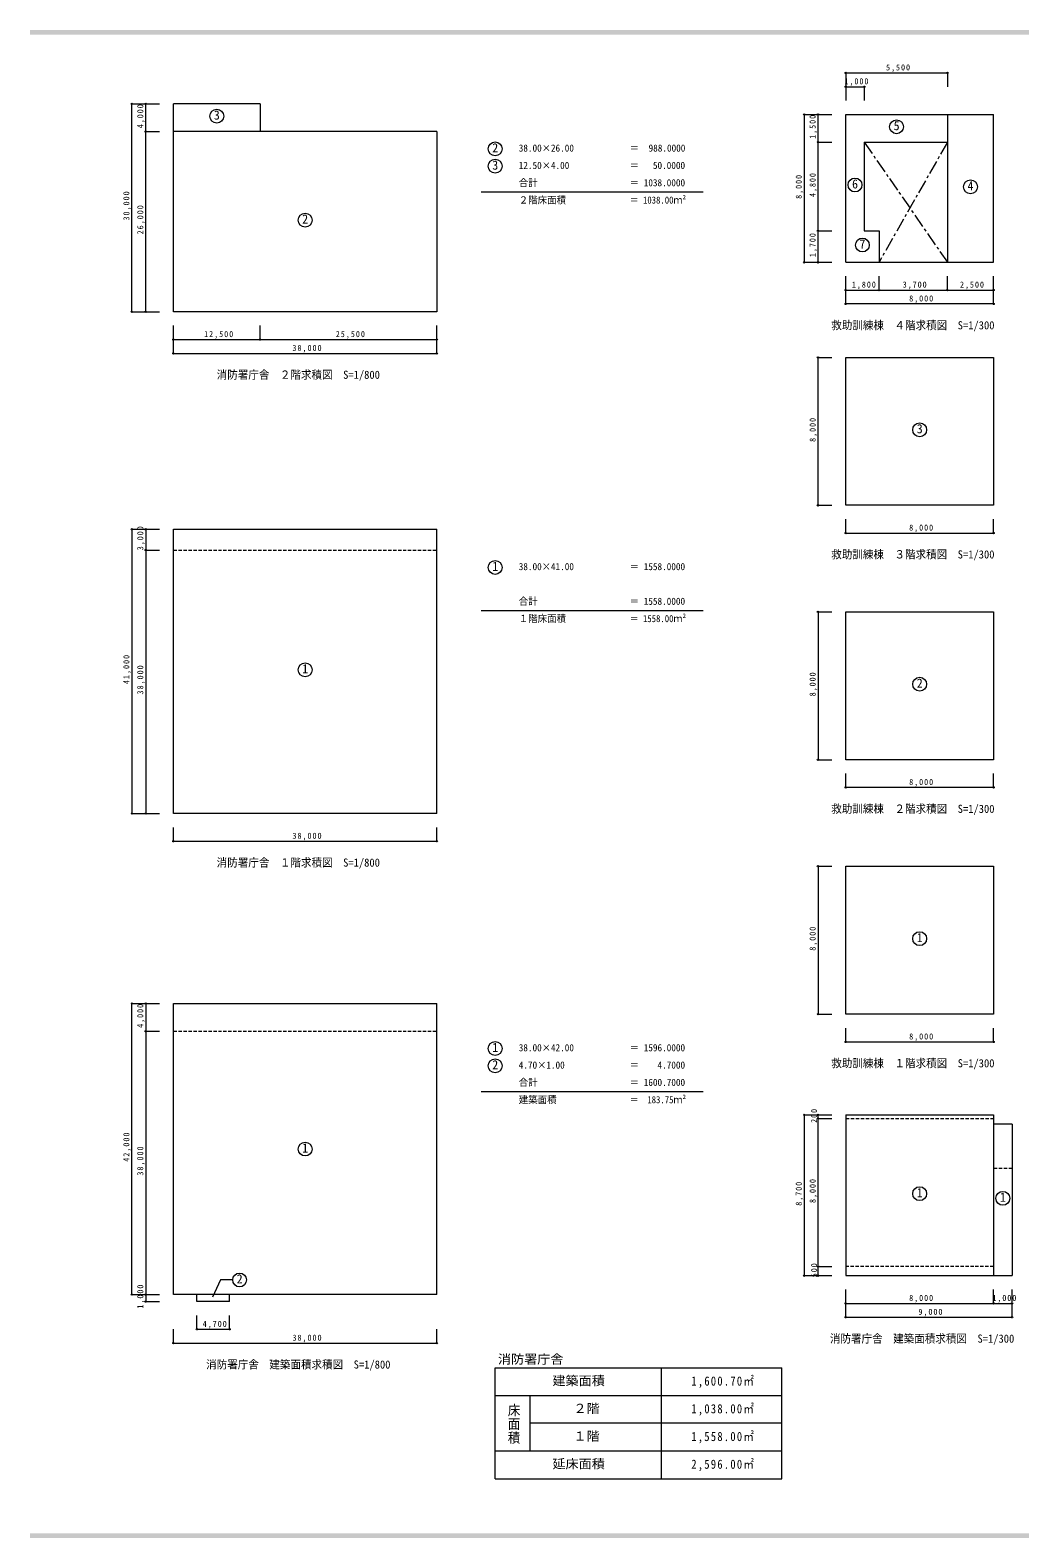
# Model space of a CAD drawing. Units: millimetres at full size, with parts at other scales. Extents: x -57346 to 60518, y -42813 to 41849.
# Drawn here: x -57346 to -3805, y -41582 to 39986 of the extents above; entities that cross this region are included whole.
import ezdxf
from ezdxf.enums import TextEntityAlignment as Align

# ---------------------------------------------------------------- set-up
doc = ezdxf.new("R2010")
doc.units = ezdxf.units.MM
doc.header["$LTSCALE"] = 150
doc.header["$PDMODE"] = 32
doc.header["$PDSIZE"] = 75
doc.linetypes.add('CHAIN1', pattern=[8, 5, -1, 1, -1])
doc.linetypes.add('DASHED1', pattern=[1.8, 1.2, -0.6])
for name, color, linetype, lineweight in [('1-0_1-0ﾚｲﾔ', 7, 'Continuous', 18), ('1-1_極細線', 4, 'DASHED1', 9), ('1-2_細線', 7, 'Continuous', 18), ('1-D_文字', 7, 'Continuous', 18), ('1-E_寸法', 2, 'Continuous', 9), ('2-1_極細線', 4, 'DASHED1', 9), ('2-2_細線', 7, 'Continuous', 18), ('2-D_2-Dﾚｲﾔ', 7, 'Continuous', 18), ('2-E_2-Eﾚｲﾔ', 4, 'Continuous', 9), ('8-E', 4, 'Continuous', 9)]:
    doc.layers.add(name, color=color, linetype=linetype, lineweight=lineweight)
doc.layers.add('F-D', color=150, linetype='Continuous')
doc.styles.add('@ＭＳ ゴシック', font='')
doc.styles.add('ＭＳ ゴシック', font='')
doc.styles.get('@ＭＳ ゴシック').set_extended_font_data('@MS Gothic')
doc.styles.get('ＭＳ ゴシック').set_extended_font_data('MS Gothic')

msp = doc.modelspace()

# ---------------------------------------------------------------- linework, layer by layer
at = {"layer": '1-0_1-0ﾚｲﾔ'}
for p, q in [((-32188.5, -38385.5), (-32188.5, -32385.5)), ((-32188.5, -32385.5), (-16689.1, -32385.5)), ((-23188.5, -38385.5), (-23188.5, -32385.5)), ((-16689.1, -38385.5), (-16689.1, -32385.5)), ((-32188.5, -33885.5), (-16689.1, -33885.5)), ((-30311.5, -33885.5), (-30311.5, -36885.5)), ((-16689.1, -35385.5), (-30311.5, -35385.5)), ((-16689.1, -36885.5), (-32188.5, -36885.5)), ((-32188.5, -38385.5), (-16689.1, -38385.5))]:
    msp.add_line(p, q, dxfattribs=at)
at = {"layer": '1-1_極細線'}
for p, q in [((-49595.3, 11855.8), (-35345.3, 11855.8)), ((-49595.3, -14173.5), (-35345.3, -14173.5))]:
    msp.add_line(p, q, dxfattribs=at)
at = {"layer": '1-1_極細線', "linetype": 'Continuous'}
for p, q in [((-47052.7, -27630.2), (-47489.3, -28556)), ((-46390, -27630.2), (-47052.7, -27630.2))]:
    msp.add_line(p, q, dxfattribs=at)
at = {"layer": '1-2_細線'}
for p, q in [((-49595.3, 24748.7), (-49595.3, 35998.7)), ((-44907.8, 35998.7), (-49595.3, 35998.7)), ((-44907.8, 35998.7), (-44907.8, 34498.7)), ((-35345.3, 34498.7), (-49595.3, 34498.7)), ((-35345.3, -2394.2), (-35345.3, 12980.8)), ((-35345.3, -28423.5), (-35345.3, -12673.5)), ((-35345.3, -28423.5), (-49595.3, -28423.5)), ((-48320.3, -28798.5), (-48320.3, -28423.5)), ((-46557.8, -28798.5), (-46557.8, -28423.5)), ((-46557.8, -28798.5), (-48320.3, -28798.5))]:
    msp.add_line(p, q, dxfattribs=at)
for points in [[(-35345.3, 34498.7), (-35345.3, 24748.7), (-49595.3, 24748.7)], [(-35345.3, -2394.2), (-49595.3, -2394.2), (-49595.3, 12980.8), (-35345.3, 12980.8)], [(-49595.3, -28423.5), (-49595.3, -12673.5), (-35345.3, -12673.5)]]:
    msp.add_lwpolyline(points, dxfattribs=at)
at = {"layer": '1-D_文字'}
for p, q in [((-20938.5, 31217.4), (-32938.5, 31217.4)), ((-20938.5, 8574.6), (-32938.5, 8574.6)), ((-20938.5, -17454.8), (-32938.5, -17454.8))]:
    msp.add_line(p, q, dxfattribs=at)
for centre in [(-47251.6, 35333.1), (-32188.5, 33561.2), (-32188.5, 32623.7), (-42470.3, 29708.1), (-32188.5, 10918.3), (-42470.3, 5377.7), (-32188.5, -15111), (-32188.5, -16048.5), (-42470.3, -20548.5), (-46015, -27630.2)]:
    msp.add_circle(centre, 375, dxfattribs=at)
at = {"layer": '1-E_寸法', "color": 4}
for p, q in [((-51845.3, 35998.7), (-51095.3, 35998.7)), ((-51095.3, 35998.7), (-50345.3, 35998.7)), ((-51095.3, 34498.7), (-50345.3, 34498.7)), ((-51845.3, 24748.7), (-51095.3, 24748.7)), ((-51095.3, 24748.7), (-50345.3, 24748.7)), ((-49595.3, 23248.7), (-49595.3, 23998.7)), ((-44907.8, 23248.7), (-44907.8, 23998.7)), ((-35345.3, 23248.7), (-35345.3, 23998.7)), ((-49595.3, 22498.7), (-49595.3, 23248.7)), ((-35345.3, 22498.7), (-35345.3, 23248.7)), ((-51845.3, 12980.8), (-51095.3, 12980.8)), ((-51095.3, 12980.8), (-50345.3, 12980.8)), ((-51095.3, 11855.8), (-50345.3, 11855.8)), ((-51845.3, -2394.2), (-51095.3, -2394.2)), ((-51095.3, -2394.2), (-50345.3, -2394.2)), ((-49595.3, -3894.2), (-49595.3, -3144.2)), ((-35345.3, -3894.2), (-35345.3, -3144.2)), ((-51845.3, -12673.5), (-51095.3, -12673.5)), ((-51095.3, -12673.5), (-50345.3, -12673.5)), ((-51095.3, -14173.5), (-50345.3, -14173.5)), ((-51845.3, -28423.5), (-51095.3, -28423.5)), ((-51095.3, -28423.5), (-50345.3, -28423.5)), ((-51095.3, -28798.5), (-50345.3, -28798.5)), ((-48320.3, -30298.5), (-48320.3, -29548.5)), ((-46557.8, -30298.5), (-46557.8, -29548.5)), ((-49595.3, -31048.5), (-49595.3, -30298.5)), ((-35345.3, -31048.5), (-35345.3, -30298.5))]:
    msp.add_line(p, q, dxfattribs=at)
at = {"layer": '1-E_寸法'}
for p in [(-51845.3, 35998.7), (-51095.3, 35998.7), (-51095.3, 34498.7), (-51845.3, 24748.7), (-51095.3, 24748.7), (-49595.3, 23248.7), (-44907.8, 23248.7), (-35345.3, 23248.7), (-49595.3, 22498.7), (-35345.3, 22498.7), (-51845.3, 12980.8), (-51095.3, 12980.8), (-51095.3, 11855.8), (-51845.3, -2394.2), (-51095.3, -2394.2), (-49595.3, -3894.2), (-35345.3, -3894.2), (-51845.3, -12673.5), (-51095.3, -12673.5), (-51095.3, -14173.5), (-51845.3, -28423.5), (-51095.3, -28423.5), (-51095.3, -28798.5), (-48320.3, -30298.5), (-46557.8, -30298.5), (-49595.3, -31048.5), (-35345.3, -31048.5)]:
    msp.add_point(p, dxfattribs=at)
at = {"layer": '2-1_極細線'}
for p, q in [((-13223.3, -18897.2), (-5223.3, -18897.2)), ((-4223.3, -21597.2), (-5223.3, -21597.2)), ((-5223.3, -26897.2), (-13223.3, -26897.2))]:
    msp.add_line(p, q, dxfattribs=at)
at = {"layer": '2-2_細線'}
for p, q in [((-13223.3, 27425.8), (-13223.3, 35425.8)), ((-13223.3, 35425.8), (-5223.3, 35425.8)), ((-7723.3, 35425.8), (-7723.3, 27425.8)), ((-5223.3, 27425.8), (-5223.3, 35425.8)), ((-12223.3, 33925.8), (-12223.3, 29125.8)), ((-12223.3, 33925.8), (-7723.3, 33925.8)), ((-12223.3, 29125.8), (-11423.3, 29125.8)), ((-11423.3, 29125.8), (-11423.3, 27425.8)), ((-13223.3, 27425.8), (-5223.3, 27425.8)), ((-13223.3, -18697.2), (-5223.3, -18697.2)), ((-13223.3, -18697.2), (-13223.3, -27397.2)), ((-5223.3, -18697.2), (-5223.3, -27397.2)), ((-4223.3, -19197.2), (-5223.3, -19197.2)), ((-4223.3, -19197.2), (-4223.3, -27397.2)), ((-13223.3, -27397.2), (-4223.3, -27397.2))]:
    msp.add_line(p, q, dxfattribs=at)
at = {"layer": '2-2_細線', "linetype": 'CHAIN1'}
for p, q in [((-12223.3, 33925.8), (-7723.3, 27425.8)), ((-7723.3, 33925.8), (-11423.3, 27425.8))]:
    msp.add_line(p, q, dxfattribs=at)
at = {"layer": '2-2_細線'}
for points in [[(-13223.3, 22279.3), (-5223.3, 22279.3), (-5223.3, 14279.3), (-13223.3, 14279.3)], [(-13223.3, 8514.7), (-5223.3, 8514.7), (-5223.3, 514.7), (-13223.3, 514.7)], [(-13223.3, -5250), (-5223.3, -5250), (-5223.3, -13250), (-13223.3, -13250)]]:
    msp.add_lwpolyline(points, close=True, dxfattribs=at)
at = {"layer": '2-D_2-Dﾚｲﾔ'}
for centre in [(-10473.3, 34760.2), (-12723.3, 31610.2), (-6473.3, 31510.2), (-12323.3, 28360.2), (-9223.3, 18363.7), (-9223.3, 4599.1), (-9223.3, -9165.6), (-9223.3, -22962.9), (-4723.3, -23212.9)]:
    msp.add_circle(centre, 375, dxfattribs=at)
at = {"layer": '2-E_2-Eﾚｲﾔ'}
for p, q in [((-13223.3, 37675.8), (-13223.3, 36925.8)), ((-13223.3, 37675.8), (-7723.3, 37675.8)), ((-7723.3, 37675.8), (-7723.3, 36925.8)), ((-13223.3, 36925.8), (-13223.3, 36175.8)), ((-13223.3, 36925.8), (-12223.3, 36925.8)), ((-12223.3, 36925.8), (-12223.3, 36175.8)), ((-15473.3, 35425.8), (-14723.3, 35425.8)), ((-15473.3, 35425.8), (-15473.3, 27425.8)), ((-14723.3, 35425.8), (-13973.3, 35425.8)), ((-14723.3, 33925.8), (-14723.3, 35425.8)), ((-14723.3, 33925.8), (-13973.3, 33925.8)), ((-14723.3, 29125.8), (-14723.3, 33925.8)), ((-14723.3, 29125.8), (-13973.3, 29125.8)), ((-14723.3, 27425.8), (-14723.3, 29125.8)), ((-15473.3, 27425.8), (-14723.3, 27425.8)), ((-14723.3, 27425.8), (-13973.3, 27425.8)), ((-13223.3, 25925.8), (-13223.3, 26675.8)), ((-11423.3, 25925.8), (-11423.3, 26675.8)), ((-7723.3, 25925.8), (-7723.3, 26675.8)), ((-5223.3, 25925.8), (-5223.3, 26675.8)), ((-13223.3, 25925.8), (-11423.3, 25925.8)), ((-13223.3, 25175.8), (-13223.3, 25925.8)), ((-11423.3, 25925.8), (-7723.3, 25925.8)), ((-7723.3, 25925.8), (-5223.3, 25925.8)), ((-5223.3, 25175.8), (-5223.3, 25925.8)), ((-5223.3, 25175.8), (-13223.3, 25175.8)), ((-14723.3, 22279.3), (-13973.3, 22279.3)), ((-14723.3, 14279.3), (-14723.3, 22279.3)), ((-14723.3, 14279.3), (-13973.3, 14279.3)), ((-13223.3, 12779.3), (-13223.3, 13529.3)), ((-5223.3, 12779.3), (-5223.3, 13529.3)), ((-13223.3, 12779.3), (-5223.3, 12779.3)), ((-14723.3, 8514.7), (-13973.3, 8514.7)), ((-14723.3, 8514.7), (-14723.3, 514.7)), ((-14723.3, 514.7), (-13973.3, 514.7)), ((-13223.3, -985.3), (-13223.3, -235.3)), ((-5223.3, -985.3), (-5223.3, -235.3)), ((-5223.3, -985.3), (-13223.3, -985.3)), ((-14723.3, -5250), (-13973.3, -5250)), ((-14723.3, -5250), (-14723.3, -13250)), ((-14723.3, -13250), (-13973.3, -13250)), ((-13223.3, -14750), (-13223.3, -14000)), ((-5223.3, -14750), (-5223.3, -14000)), ((-13223.3, -14750), (-5223.3, -14750)), ((-15473.3, -18697.2), (-14723.3, -18697.2)), ((-15473.3, -18697.2), (-15473.3, -27397.2)), ((-14723.3, -18697.2), (-13973.3, -18697.2)), ((-14723.3, -18897.2), (-14723.3, -18697.2)), ((-14723.3, -18897.2), (-13973.3, -18897.2)), ((-14723.3, -26897.2), (-14723.3, -18897.2)), ((-14723.3, -26897.2), (-13973.3, -26897.2)), ((-14723.3, -27397.2), (-14723.3, -26897.2)), ((-15473.3, -27397.2), (-14723.3, -27397.2)), ((-14723.3, -27397.2), (-13973.3, -27397.2)), ((-13223.3, -28897.2), (-13223.3, -28147.2)), ((-5223.3, -28897.2), (-5223.3, -28147.2)), ((-4223.3, -28897.2), (-4223.3, -28147.2)), ((-13223.3, -28897.2), (-5223.3, -28897.2)), ((-13223.3, -29647.2), (-13223.3, -28897.2)), ((-5223.3, -28897.2), (-4223.3, -28897.2)), ((-4223.3, -29647.2), (-4223.3, -28897.2)), ((-13223.3, -29647.2), (-4223.3, -29647.2))]:
    msp.add_line(p, q, dxfattribs=at)
at = {"layer": '2-E_2-Eﾚｲﾔ', "color": 2}
for p in [(-13223.3, 37675.8), (-7723.3, 37675.8), (-13223.3, 36925.8), (-12223.3, 36925.8), (-15473.3, 35425.8), (-14723.3, 35425.8), (-14723.3, 33925.8), (-14723.3, 29125.8), (-15473.3, 27425.8), (-14723.3, 27425.8), (-13223.3, 25925.8), (-11423.3, 25925.8), (-7723.3, 25925.8), (-5223.3, 25925.8), (-13223.3, 25175.8), (-5223.3, 25175.8), (-14723.3, 22279.3), (-14723.3, 14279.3), (-13223.3, 12779.3), (-5223.3, 12779.3), (-14723.3, 8514.7), (-14723.3, 514.7), (-13223.3, -985.3), (-5223.3, -985.3), (-14723.3, -5250), (-14723.3, -13250), (-13223.3, -14750), (-5223.3, -14750), (-15473.3, -18697.2), (-14723.3, -18697.2), (-14723.3, -18897.2), (-14723.3, -26897.2), (-15473.3, -27397.2), (-14723.3, -27397.2), (-13223.3, -28897.2), (-5223.3, -28897.2), (-4223.3, -28897.2), (-13223.3, -29647.2), (-4223.3, -29647.2)]:
    msp.add_point(p, dxfattribs=at)
at = {"layer": '8-E'}
for p, q in [((-51845.3, 24748.7), (-51845.3, 35998.7)), ((-51095.3, 34498.7), (-51095.3, 35998.7)), ((-51095.3, 24748.7), (-51095.3, 34498.7)), ((-49595.3, 23248.7), (-44907.8, 23248.7)), ((-44907.8, 23248.7), (-35345.3, 23248.7)), ((-49595.3, 22498.7), (-35345.3, 22498.7)), ((-51845.3, 12980.8), (-51845.3, -2394.2)), ((-51095.3, 12980.8), (-51095.3, 11855.8)), ((-51095.3, 11855.8), (-51095.3, -2394.2)), ((-49595.3, -3894.2), (-35345.3, -3894.2)), ((-51845.3, -28423.5), (-51845.3, -12673.5)), ((-51095.3, -12673.5), (-51095.3, -14173.5)), ((-51095.3, -14173.5), (-51095.3, -28423.5)), ((-51095.3, -28423.5), (-51095.3, -28798.5)), ((-48320.3, -30298.5), (-46557.8, -30298.5)), ((-49595.3, -31048.5), (-35345.3, -31048.5))]:
    msp.add_line(p, q, dxfattribs=at)
at = {"layer": 'F-D'}
for points in [[(-57345.7, 39745.6), (-57345.7, 39985.6), (59523.5, 39745.6), (59523.5, 39985.6)], [(-57345.7, -41582.1), (-57345.7, -41342.1), (58508.1, -41582.1), (58508.1, -41342.1)]]:
    msp.add_solid(points, dxfattribs=at)

# ---------------------------------------------------------------- texts
at = {"layer": '1-D_文字', "color": 3, "style": 'ＭＳ ゴシック'}
for s, height, width, p in [('3', 494.9, 0.95, (-47409.1, 34995.6)), ('2', 494.9, 0.95, (-32346, 33223.7)), ('3', 494.9, 0.95, (-32346, 32286.2)), ('2', 494.9, 0.95, (-42627.8, 29370.6)), ('消防署庁舎\u3000２階求積図\u3000S=1/800', 439.9, 0.95, (-47254.5, 20990.7)), ('1', 494.9, 0.95, (-32346, 10580.8)), ('1', 494.9, 0.95, (-42627.8, 5040.2)), ('消防署庁舎\u3000１階求積図\u3000S=1/800', 439.9, 0.95, (-47254.5, -5402.2)), ('1', 494.9, 0.95, (-32346, -15448.5)), ('2', 494.9, 0.95, (-32346, -16386)), ('1', 494.9, 0.95, (-42627.8, -20886)), ('2', 494.9, 0.95, (-46172.5, -27967.7)), ('消防署庁舎', 494.9, 1.05, (-32038.5, -32310.5)), ('消防署庁舎\u3000建築面積求積図\u3000S=1/800', 439.9, 0.95, (-47824.5, -32556.5)), ('建築面積', 494.9, 1.05, (-29091, -33473)), ('２階', 494.9, 1.05, (-27952.9, -34973)), ('１階', 494.9, 1.05, (-27952.9, -36473)), ('延床面積', 494.9, 1.05, (-29091, -37973))]:
    msp.add_text(s, height=height, dxfattribs=dict(at, width=width)).set_placement(p, align=Align.BOTTOM_LEFT)
at = {"layer": '1-D_文字', "style": 'ＭＳ ゴシック'}
for s, width, p in [('38.00×26.00', 0.95, (-30913.5, 33298.7)), ('＝\u3000988.0000', 0.95, (-24913.5, 33298.7)), ('12.50×4.00', 0.95, (-30913.5, 32361.2)), ('＝   50.0000', 0.95, (-24913.5, 32361.2)), ('合計', 0.95, (-30913.5, 31423.7)), ('＝ 1038.0000', 0.95, (-24913.5, 31423.7)), ('２階床面積', 0.95, (-30913.5, 30486.2)), ('＝ 1038.00ｍ²', 0.9, (-24913.5, 30486.2)), ('38.00×41.00', 0.95, (-30913.5, 10655.8)), ('＝ 1558.0000', 0.95, (-24913.5, 10655.8)), ('合計', 0.95, (-30913.5, 8780.8)), ('＝ 1558.0000', 0.95, (-24913.5, 8780.8)), ('１階床面積', 0.95, (-30913.5, 7843.3)), ('＝ 1558.00ｍ²', 0.9, (-24913.5, 7843.3)), ('38.00×42.00', 0.95, (-30913.5, -15373.5)), ('＝ 1596.0000', 0.95, (-24913.5, -15373.5)), ('4.70×1.00', 0.95, (-30913.5, -16311)), ('＝    4.7000', 0.95, (-24913.5, -16311)), ('合計', 0.95, (-30913.5, -17248.5)), ('＝ 1600.7000', 0.95, (-24913.5, -17248.5)), ('建築面積', 0.95, (-30913.5, -18186)), ('＝  183.75ｍ²', 0.9, (-24913.5, -18186))]:
    msp.add_text(s, height=384.9, dxfattribs=dict(at, width=width)).set_placement(p, align=Align.BOTTOM_LEFT)
at = {"layer": '1-D_文字', "color": 3, "style": '@ＭＳ ゴシック', "width": 1.1}
msp.add_text('床面積', height=494.9, rotation=270, dxfattribs=at).set_placement((-31572.5, -34298), align=Align.BOTTOM_LEFT)
at = {"layer": '1-D_文字', "color": 3, "char_height": 494.9, "attachment_point": 7, "style": 'ＭＳ ゴシック'}
for s, insert in [('\\T1.23;\\W0.85;1,600.70㎡', (-21579.1, -33473)), ('\\T1.23;\\W0.85;1,038.00㎡', (-21579.1, -34973)), ('\\T1.23;\\W0.85;1,558.00㎡', (-21579.1, -36473)), ('\\T1.23;\\W0.85;2,596.00㎡', (-21579.1, -37973))]:
    msp.add_mtext(s, dxfattribs=dict(at, insert=insert))
at = {"layer": '1-E_寸法', "color": 7, "char_height": 329.9, "attachment_point": 7, "rotation": 90, "style": 'ＭＳ ゴシック'}
for s, insert in [('\\T1.23;\\W0.85;4,000', (-51140.3, 34678.7)), ('\\T1.24;\\W0.85;30,000', (-51890.3, 29687.4)), ('\\T1.24;\\W0.85;26,000', (-51140.3, 28937.4)), ('\\T1.23;\\W0.85;3,000', (-51140.3, 11848.3)), ('\\T1.24;\\W0.85;41,000', (-51890.3, 4607.1)), ('\\T1.24;\\W0.85;38,000', (-51140.3, 4044.6)), ('\\T1.23;\\W0.85;4,000', (-51140.3, -13993.5)), ('\\T1.24;\\W0.85;42,000', (-51890.3, -21234.8)), ('\\T1.24;\\W0.85;38,000', (-51140.3, -21984.8)), ('\\T1.23;\\W0.85;1,000', (-51140.3, -29181))]:
    msp.add_mtext(s, dxfattribs=dict(at, insert=insert))
at = {"layer": '1-E_寸法', "color": 7, "char_height": 329.9, "attachment_point": 7, "style": 'ＭＳ ゴシック'}
for s, insert in [('\\T1.24;\\W0.85;12,500', (-47937.8, 23293.7)), ('\\T1.24;\\W0.85;25,500', (-40812.8, 23293.7)), ('\\T1.24;\\W0.85;38,000', (-43156.6, 22543.7)), ('\\T1.24;\\W0.85;38,000', (-43156.6, -3849.2)), ('\\T1.23;\\W0.85;4,700', (-48009.1, -30253.5)), ('\\T1.24;\\W0.85;38,000', (-43156.6, -31003.5))]:
    msp.add_mtext(s, dxfattribs=dict(at, insert=insert))
at = {"layer": '2-D_2-Dﾚｲﾔ', "color": 3, "style": 'ＭＳ ゴシック', "width": 0.95}
for s, height, p in [('5', 494.9, (-10630.8, 34422.7)), ('6', 494.9, (-12880.8, 31272.7)), ('4', 494.9, (-6630.8, 31172.7)), ('7', 494.9, (-12480.8, 28022.7)), ('救助訓練棟\u3000４階求積図\u3000S=1/300', 439.9, (-14007.4, 23667.8)), ('3', 494.9, (-9380.8, 18026.2)), ('救助訓練棟\u3000３階求積図\u3000S=1/300', 439.9, (-14007.4, 11271.3)), ('2', 494.9, (-9380.8, 4261.6)), ('救助訓練棟\u3000２階求積図\u3000S=1/300', 439.9, (-14007.4, -2493.3)), ('1', 494.9, (-9380.8, -9503.1)), ('救助訓練棟\u3000１階求積図\u3000S=1/300', 439.9, (-14007.4, -16257.9)), ('1', 494.9, (-9380.8, -23300.4)), ('1', 494.9, (-4880.8, -23550.4)), ('消防署庁舎\u3000建築面積求積図\u3000S=1/300', 439.9, (-14077.4, -31155.2))]:
    msp.add_text(s, height=height, dxfattribs=at).set_placement(p, align=Align.BOTTOM_LEFT)
at = {"layer": '2-E_2-Eﾚｲﾔ', "color": 7, "char_height": 329.9, "attachment_point": 7, "style": 'ＭＳ ゴシック'}
for s, insert in [('\\T1.23;\\W0.85;5,500', (-11043.3, 37720.8)), ('\\T1.23;\\W0.85;1,000', (-13293.3, 36970.8)), ('\\T1.23;\\W0.85;1,800', (-12893.3, 25970.8)), ('\\T1.23;\\W0.85;3,700', (-10143.3, 25970.8)), ('\\T1.23;\\W0.85;2,500', (-7043.3, 25970.8)), ('\\T1.23;\\W0.85;8,000', (-9793.3, 25220.8)), ('\\T1.23;\\W0.85;8,000', (-9793.3, 12824.3)), ('\\T1.23;\\W0.85;8,000', (-9793.3, -940.3)), ('\\T1.23;\\W0.85;8,000', (-9793.3, -14705)), ('\\T1.23;\\W0.85;8,000', (-9793.3, -28852.2)), ('\\T1.23;\\W0.85;1,000', (-5293.3, -28852.2)), ('\\T1.23;\\W0.85;9,000', (-9293.3, -29602.2))]:
    msp.add_mtext(s, dxfattribs=dict(at, insert=insert))
at = {"layer": '2-E_2-Eﾚｲﾔ', "color": 7, "char_height": 329.9, "attachment_point": 7, "rotation": 90, "style": 'ＭＳ ゴシック'}
for s, insert in [('\\T1.23;\\W0.85;1,500', (-14768.3, 34105.8)), ('\\T1.23;\\W0.85;8,000', (-15518.3, 30855.8)), ('\\T1.23;\\W0.85;4,800', (-14768.3, 30955.8)), ('\\T1.23;\\W0.85;1,700', (-14768.3, 27705.8)), ('\\T1.23;\\W0.85;8,000', (-14768.3, 17709.3)), ('\\T1.23;\\W0.85;8,000', (-14768.3, 3944.7)), ('\\T1.23;\\W0.85;8,000', (-14768.3, -9820)), ('\\T1.23;\\W0.85;200', (-14768.3, -19134.7)), ('\\T1.23;\\W0.85;8,700', (-15518.3, -23617.2)), ('\\T1.23;\\W0.85;8,000', (-14768.3, -23467.2)), ('\\T1.23;\\W0.85;500', (-14768.3, -27484.7))]:
    msp.add_mtext(s, dxfattribs=dict(at, insert=insert))

doc.saveas('drawing.dxf')
